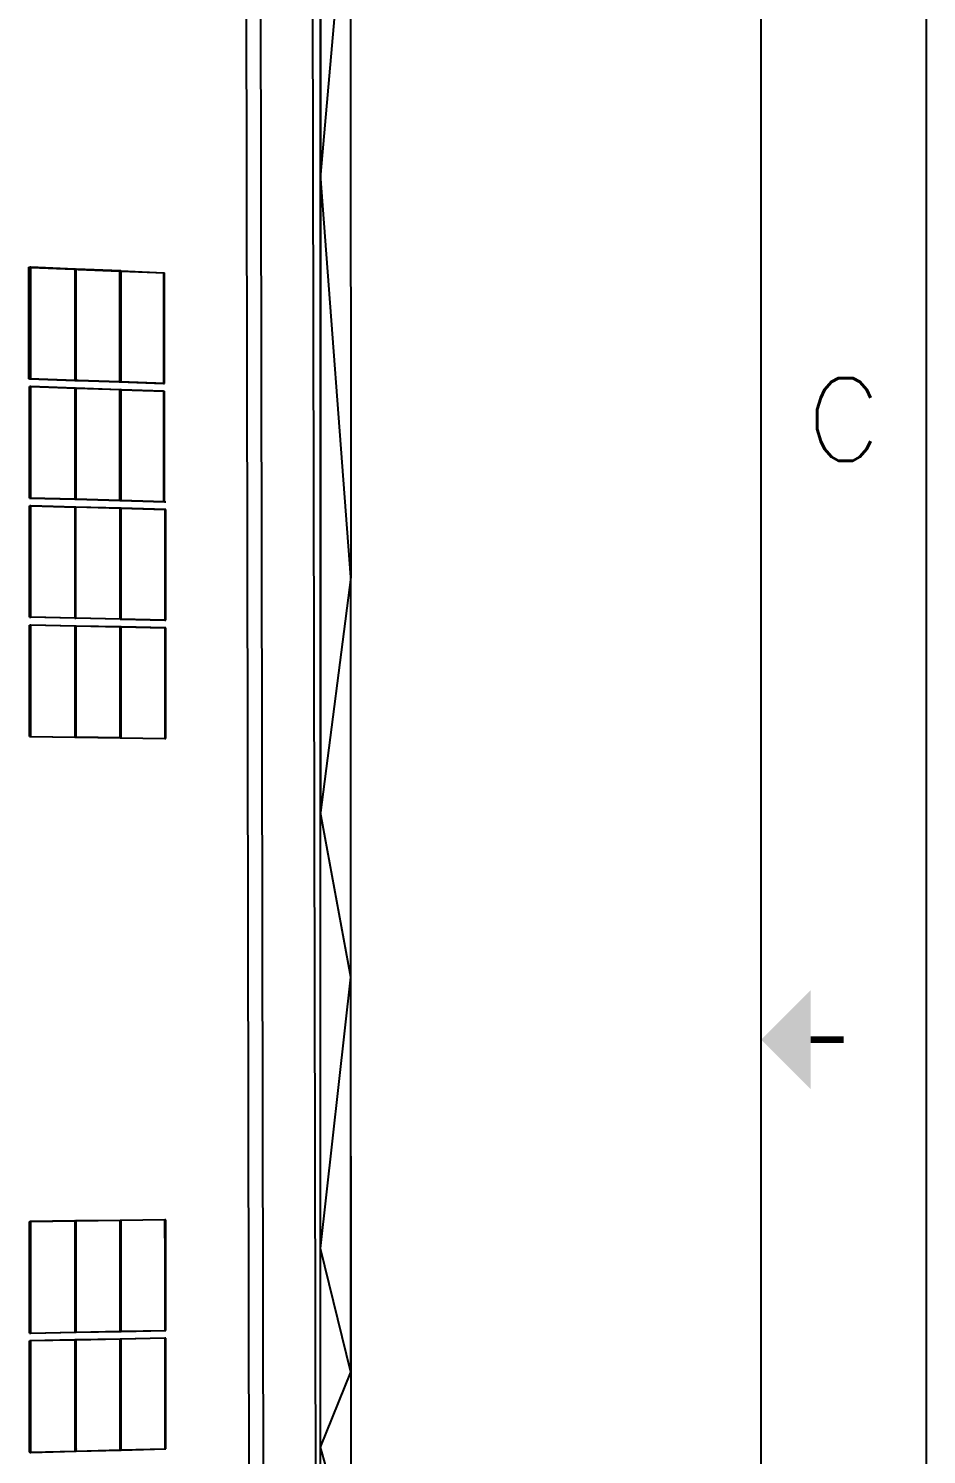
# Model space of a CAD drawing. Header units: inches. Extents: x -3457 to 3579, y -2730 to 2631.
# Drawn here: x 2670 to 3579, y -469 to 975 of the extents above; entities that cross this region are included whole.
import ezdxf
from ezdxf.enums import TextEntityAlignment as Align

# ---------------------------------------------------------------- set-up
doc = ezdxf.new("R2010")
doc.units = ezdxf.units.IN
doc.header["$MEASUREMENT"] = 0
doc.layers.add('Title Block', color=7, linetype='Continuous')
doc.styles.add('Roman', font='romans')

# ---------------------------------------------------------------- blocks, each defined once
blk = doc.blocks.new('ANSI_border_C')
at = {"layer": 'Title Block'}
for p, q in [((21, 0), (21, 16)), ((20.5, 0.75), (20.5, 15.25))]:
    blk.add_line(p, q, dxfattribs=at)
at = {"layer": 'Title Block', "const_width": 0.02}
blk.add_lwpolyline([(20.75, 8), (20.65, 8)], dxfattribs=at)
at = {"layer": 'Title Block'}
blk.add_solid([(20.65, 7.85), (20.65, 8.15), (20.5, 8)], dxfattribs=at)
at = {"layer": 'Title Block', "style": 'Roman'}
blk.add_text('C', height=0.25, dxfattribs=at).set_placement((20.75, 9.875), align=Align.MIDDLE_CENTER)

msp = doc.modelspace()

# ---------------------------------------------------------------- linework, layer by layer
for p, q in [((2895.3, -1595.5), (2889.5, 1421.6)), ((2909.9, -1603.6), (2904, 1421.6)), ((2962.8, -1632.7), (2956.9, 1421.6)), ((2965.4, 1421.6), (2965.5, 827.2)), ((2965.5, 180.8), (2965.4, 1421.6)), ((2995.9, 1178.4), (2965.5, 827.2)), ((2995.9, 1178.4), (2996, 419.3)), ((2996, 419.3), (2965.5, 827.2)), ((2965.5, 827.2), (2965.5, 180.8)), ((2669.6, 733.1), (2669.6, 620.2)), ((2669.6, 733.1), (2671.8, 733)), ((2670.6, 733.1), (2671.5, 733.2)), ((2670.6, 620.2), (2670.6, 733.1)), ((2670.9, 733.1), (2671.8, 733.2)), ((2671.8, 733.1), (2670.9, 733.1)), ((2671.5, 620.3), (2671.5, 733.2)), ((2671.5, 733.2), (2671.8, 733.2)), ((2671.8, 733.2), (2717.4, 731.3)), ((2671.8, 733.1), (2671.8, 733.2)), ((2716.5, 731.2), (2671.8, 733.1)), ((2671.8, 733.1), (2716.8, 731.2)), ((2671.8, 733), (2671.8, 733.1)), ((2671.8, 733), (2715.5, 731.2)), ((2671.8, 620.3), (2671.8, 733)), ((2715.5, 731.2), (2715.7, 731.2)), ((2715.7, 731.2), (2716, 731.2)), ((2716, 731.2), (2717.4, 731.1)), ((2716.5, 731.2), (2716.8, 731.2)), ((2716.5, 731.2), (2716.5, 618.6)), ((2716.8, 731.2), (2717.4, 731.3)), ((2716.8, 731.2), (2717, 731.2)), ((2716.8, 731.2), (2717, 731.2)), ((2716.8, 618.6), (2716.8, 731.2)), ((2717, 731.2), (2717.4, 731.3)), ((2717, 731.2), (2717.4, 731.2)), ((2717.1, 731.2), (2717.4, 731.2)), ((2717.4, 731.1), (2717.1, 731.2)), ((2717.1, 731.2), (2717.1, 618.6)), ((2717.4, 731.3), (2717.6, 731.3)), ((2717.4, 731.2), (2717.9, 731.3)), ((2717.4, 731.3), (2717.6, 731.3)), ((2717.4, 731.2), (2717.4, 731.3)), ((2717.4, 731.3), (2717.4, 731.3)), ((2717.4, 731.2), (2717.4, 731.2)), ((2717.4, 731.2), (2717.4, 731.2)), ((2717.4, 731.2), (2717.4, 731.2)), ((2717.4, 731.2), (2717.9, 731.2)), ((2717.4, 731.1), (2717.4, 731.2)), ((2717.4, 618.7), (2717.4, 731.1)), ((2717.4, 731.1), (2717.9, 731.1)), ((2717.9, 731.1), (2717.4, 731.1)), ((2717.4, 731.1), (2717.4, 731.1)), ((2717.6, 731.3), (2717.9, 731.3)), ((2717.6, 618.7), (2717.6, 731.3)), ((2717.9, 731.2), (2717.9, 731.3)), ((2763.2, 729.4), (2717.9, 731.3)), ((2717.9, 731.2), (2762.9, 729.3)), ((2717.9, 731.1), (2717.9, 731.2)), ((2717.9, 618.7), (2717.9, 731.1)), ((2719.9, 731), (2717.9, 731.1)), ((2717.9, 731.1), (2717.9, 731.1)), ((2717.9, 731.1), (2719.9, 731)), ((2761.7, 729.3), (2719.9, 731)), ((2719.9, 731), (2761.6, 729.3)), ((2761.3, 729.2), (2761.7, 729.3)), ((2762.2, 729.2), (2761.3, 729.2)), ((2761.6, 729.3), (2761.7, 729.3)), ((2761.7, 729.3), (2761.9, 729.3)), ((2761.7, 729.3), (2761.9, 729.3)), ((2762.2, 729.3), (2761.7, 729.3)), ((2761.9, 729.3), (2762.2, 729.4)), ((2761.9, 729.3), (2762.2, 729.3)), ((2762.2, 729.4), (2762.9, 729.3)), ((2762.2, 729.3), (2762.2, 729.4)), ((2762.4, 729.3), (2762.2, 729.3)), ((2762.2, 729.3), (2762.6, 729.3)), ((2762.2, 729.2), (2762.2, 729.3)), ((2762.2, 729.3), (2762.2, 729.3)), ((2762.2, 617.1), (2762.2, 729.2)), ((2763.2, 729.2), (2762.2, 729.2)), ((2762.4, 729.2), (2762.7, 729.3)), ((2762.4, 729.2), (2762.4, 729.3)), ((2762.4, 729.3), (2762.6, 729.3)), ((2762.4, 617), (2762.4, 729.3)), ((2762.4, 729.2), (2762.4, 617)), ((2762.6, 729.3), (2762.9, 729.3)), ((2762.6, 729.3), (2762.7, 729.3)), ((2762.7, 729.3), (2763, 729.3)), ((2762.7, 729.3), (2763.2, 729.3)), ((2762.7, 729.2), (2762.7, 617)), ((2762.9, 729.3), (2763.2, 729.4)), ((2762.9, 729.3), (2763, 729.3)), ((2762.9, 729.3), (2763, 729.3)), ((2762.9, 729.3), (2762.9, 729.3)), ((2763, 729.3), (2763.2, 729.4)), ((2763, 729.3), (2763, 729.3)), ((2763, 729.3), (2763.2, 729.3)), ((2763, 729.3), (2763.2, 729.3)), ((2763.2, 729.4), (2763.3, 729.4)), ((2763.2, 729.3), (2763.2, 729.4)), ((2763.2, 729.4), (2763.2, 729.4)), ((2763.2, 729.4), (2763.3, 729.4)), ((2763.2, 729.3), (2763.3, 729.3)), ((2763.2, 729.2), (2763.2, 729.3)), ((2763.2, 729.3), (2763.3, 729.3)), ((2763.2, 729.3), (2763.3, 729.3)), ((2763.2, 729.3), (2763.2, 729.3)), ((2763.2, 729.3), (2763.2, 729.3)), ((2763.2, 617.1), (2763.2, 729.2)), ((2763.3, 729.2), (2763.2, 729.2)), ((2763.3, 729.4), (2763.5, 729.4)), ((2763.3, 729.3), (2763.5, 729.4)), ((2763.3, 729.3), (2763.3, 729.4)), ((2763.3, 729.3), (2763.3, 729.3)), ((2763.3, 729.3), (2807.4, 727.5)), ((2763.3, 729.2), (2763.3, 729.3)), ((2763.3, 729.3), (2807.4, 727.5)), ((2763.3, 729.3), (2763.3, 729.3)), ((2763.3, 729.3), (2763.3, 729.3)), ((2763.3, 617.1), (2763.3, 729.2)), ((2806.5, 727.3), (2763.3, 729.2)), ((2806.5, 727.3), (2807.4, 727.5)), ((2806.5, 727.3), (2806.5, 615.4)), ((2807.4, 615.5), (2807.4, 727.5)), ((2715.5, 618.6), (2669.6, 620.2)), ((2671.5, 620.3), (2670.6, 620.2)), ((2670.6, 620.2), (2670.9, 620.2)), ((2670.6, 612.3), (2671.5, 612.4)), ((2670.6, 499.4), (2670.6, 612.3)), ((2670.9, 620.2), (2671.8, 620.3)), ((2670.9, 620.2), (2716.5, 618.6)), ((2716.8, 618.6), (2670.9, 620.2)), ((2670.9, 612.3), (2671.8, 612.4)), ((2671.8, 612.3), (2670.9, 612.3)), ((2670.9, 612.3), (2670.9, 499.4)), ((2671.5, 499.5), (2671.5, 612.4)), ((2671.5, 612.4), (2671.8, 612.4)), ((2671.7, 620.3), (2671.8, 620.3)), ((2671.8, 620.3), (2717.4, 618.7)), ((2671.8, 612.4), (2717.4, 610.8)), ((2671.8, 612.3), (2671.8, 612.4)), ((2671.8, 499.5), (2671.8, 612.3)), ((2716.5, 610.7), (2671.8, 612.3)), ((2715.7, 618.6), (2715.5, 618.6)), ((2716, 618.6), (2715.7, 618.6)), ((2719.9, 618.5), (2716, 618.6)), ((2716.5, 618.6), (2716.8, 618.6)), ((2716.5, 610.7), (2717.4, 610.8)), ((2716.5, 610.7), (2716.5, 498.1)), ((2716.8, 618.6), (2717.4, 618.7)), ((2716.8, 618.6), (2717.1, 618.6)), ((2717, 618.6), (2716.8, 618.6)), ((2716.8, 610.7), (2717.6, 610.8)), ((2716.8, 498.1), (2716.8, 610.7)), ((2717.6, 618.7), (2717, 618.6)), ((2717.4, 618.6), (2717, 618.6)), ((2717.1, 618.6), (2717.4, 618.6)), ((2717.1, 618.6), (2719.9, 618.5)), ((2717.1, 610.7), (2717.4, 610.7)), ((2717.4, 610.6), (2717.1, 610.7)), ((2717.1, 610.7), (2717.1, 498.1)), ((2717.4, 618.6), (2717.9, 618.7)), ((2762.2, 617.1), (2717.4, 618.6)), ((2717.4, 610.7), (2717.4, 610.8)), ((2717.4, 610.7), (2717.9, 610.8)), ((2717.4, 610.8), (2717.6, 610.8)), ((2717.4, 610.6), (2717.4, 610.7)), ((2717.4, 498.2), (2717.4, 610.6)), ((2717.9, 610.6), (2717.4, 610.6)), ((2717.6, 498.2), (2717.6, 610.8)), ((2717.6, 610.8), (2717.7, 610.8)), ((2717.7, 610.8), (2717.9, 610.8)), ((2717.9, 618.7), (2762.2, 617.1)), ((2717.9, 618.7), (2717.9, 618.7)), ((2717.9, 610.6), (2717.9, 610.8)), ((2717.9, 610.8), (2763.2, 609.2)), ((2717.9, 498.2), (2717.9, 610.6)), ((2761.7, 609.1), (2717.9, 610.6)), ((2761.6, 617), (2719.9, 618.5)), ((2719.9, 618.5), (2761.7, 617)), ((2761.3, 617), (2806.5, 615.4)), ((2761.3, 617), (2761.7, 617)), ((2761.3, 609.1), (2761.7, 609.1)), ((2762.2, 609), (2761.3, 609.1)), ((2761.7, 617), (2761.6, 617)), ((2761.9, 617), (2761.7, 617)), ((2761.7, 617), (2761.9, 617)), ((2761.7, 617), (2762.4, 617)), ((2761.7, 609.1), (2762.2, 609.2)), ((2762.2, 609.1), (2761.7, 609.1)), ((2761.9, 617), (2762.2, 617.1)), ((2762.6, 617), (2761.9, 617)), ((2762.2, 617.1), (2762.9, 617)), ((2762.2, 617.1), (2763.2, 617.1)), ((2762.9, 617), (2762.2, 617.1)), ((2762.2, 617.1), (2762.2, 617.1)), ((2762.2, 617.1), (2762.2, 617.1)), ((2762.2, 609.2), (2762.9, 609.1)), ((2762.2, 609.1), (2762.2, 609.2)), ((2762.4, 609.1), (2762.2, 609.1)), ((2762.2, 609), (2762.2, 609.1)), ((2762.2, 496.9), (2762.2, 609)), ((2763.2, 609), (2762.2, 609)), ((2762.4, 617), (2762.7, 617)), ((2762.4, 617), (2762.4, 617)), ((2762.4, 617), (2762.7, 617)), ((2762.6, 617), (2762.4, 617)), ((2762.4, 609.1), (2762.9, 609.1)), ((2762.4, 609.1), (2763, 609.1)), ((2762.4, 609.1), (2762.4, 609.1)), ((2762.4, 496.8), (2762.4, 609.1)), ((2762.4, 609.1), (2762.4, 496.8)), ((2762.9, 617), (2762.6, 617)), ((2762.7, 617), (2762.6, 617)), ((2762.7, 617), (2762.9, 617)), ((2762.7, 617), (2763, 617)), ((2762.9, 617), (2762.7, 617)), ((2762.7, 609.1), (2762.7, 496.8)), ((2763.2, 617.1), (2762.9, 617)), ((2762.9, 617), (2762.9, 617)), ((2763, 617), (2762.9, 617)), ((2807.4, 615.5), (2762.9, 617)), ((2762.9, 617), (2763.2, 617)), ((2762.9, 617), (2763, 617)), ((2762.9, 609.1), (2763.2, 609.2)), ((2762.9, 609.1), (2763, 609.1)), ((2763, 617), (2763.3, 617.1)), ((2763.3, 617), (2763, 617)), ((2763, 617), (2763, 617)), ((2763, 617), (2763.2, 617)), ((2763, 609.1), (2763.2, 609.2)), ((2763, 609.1), (2763.2, 609.1)), ((2763.2, 617.1), (2763.3, 617.1)), ((2763.2, 617), (2763.3, 617)), ((2763.2, 617), (2807.4, 615.5)), ((2763.2, 609.2), (2763.2, 609.2)), ((2763.2, 609.2), (2763.3, 609.2)), ((2763.2, 609.1), (2763.2, 609.2)), ((2763.3, 609.2), (2763.2, 609.2)), ((2763.2, 609.1), (2763.3, 609.1)), ((2763.2, 609), (2763.2, 609.1)), ((2763.2, 496.9), (2763.2, 609)), ((2763.3, 609), (2763.2, 609)), ((2763.3, 609.1), (2763.3, 609.2)), ((2763.3, 609.2), (2763.5, 609.2)), ((2763.3, 609), (2763.3, 609.1)), ((2763.3, 609.1), (2807.3, 607.6)), ((2763.3, 496.9), (2763.3, 609)), ((2806.5, 607.5), (2763.3, 609)), ((2763.5, 617.1), (2763.5, 617.1)), ((2806.5, 615.4), (2807.4, 615.5)), ((2806.5, 607.5), (2807.3, 607.6)), ((2806.5, 607.5), (2806.5, 495.5)), ((2807.3, 495.6), (2807.3, 607.6)), ((2671.5, 499.5), (2670.6, 499.4)), ((2670.6, 499.4), (2670.9, 499.4)), ((2670.6, 491.5), (2671.5, 491.6)), ((2670.6, 378.6), (2670.6, 491.5)), ((2670.9, 499.4), (2671.8, 499.5)), ((2670.9, 499.4), (2716.5, 498.1)), ((2716.8, 498.1), (2670.9, 499.4)), ((2670.9, 491.5), (2670.9, 378.6)), ((2671.8, 491.4), (2670.9, 491.5)), ((2670.9, 491.5), (2671.8, 491.5)), ((2671.5, 378.7), (2671.5, 491.6)), ((2671.8, 491.5), (2671.5, 491.6)), ((2671.7, 499.5), (2671.8, 499.5)), ((2671.8, 499.5), (2717.4, 498.2)), ((2671.8, 491.5), (2717.4, 490.3)), ((2671.8, 491.4), (2671.8, 491.5)), ((2717.1, 490.2), (2671.8, 491.5)), ((2716.5, 490.2), (2671.8, 491.4)), ((2671.8, 378.7), (2671.8, 491.4)), ((2716.5, 498.1), (2716.8, 498.1)), ((2716.8, 498.1), (2717.4, 498.2)), ((2716.8, 498.1), (2717.1, 498.1)), ((2717, 498.1), (2716.8, 498.1)), ((2717, 498.1), (2716.8, 498.1)), ((2717.6, 498.2), (2717, 498.1)), ((2717.4, 498.1), (2717, 498.1)), ((2717.1, 498.1), (2717.4, 498.1)), ((2717.1, 498.1), (2762.4, 496.8)), ((2717.4, 498.1), (2717.9, 498.2)), ((2762.2, 496.9), (2717.4, 498.1)), ((2717.9, 498.2), (2762.2, 496.9)), ((2717.9, 498.2), (2717.9, 498.2)), ((2762.2, 496.9), (2762.9, 496.8)), ((2762.2, 496.9), (2763.2, 496.9)), ((2762.9, 496.8), (2762.2, 496.9)), ((2762.2, 496.9), (2762.2, 496.9)), ((2762.2, 496.9), (2762.2, 496.9)), ((2762.4, 496.8), (2763, 496.8)), ((2762.4, 496.8), (2762.7, 496.8)), ((2762.4, 496.8), (2762.4, 496.8)), ((2762.9, 496.8), (2762.4, 496.8)), ((2762.7, 496.8), (2763.2, 496.8)), ((2762.7, 496.8), (2807.8, 495.5)), ((2763.2, 496.9), (2762.9, 496.8)), ((2762.9, 496.8), (2762.9, 496.8)), ((2763, 496.8), (2762.9, 496.8)), ((2762.9, 496.8), (2763, 496.8)), ((2763, 496.8), (2763.3, 496.9)), ((2763.3, 496.8), (2763, 496.8)), ((2763, 496.8), (2763, 496.8)), ((2763, 496.8), (2763.2, 496.8)), ((2763.2, 496.9), (2763.3, 496.9)), ((2763.2, 496.8), (2763.3, 496.8)), ((2763.2, 496.8), (2807.3, 495.6)), ((2763.3, 496.8), (2763.5, 496.9)), ((2807.3, 495.6), (2763.3, 496.8)), ((2763.5, 496.9), (2807.3, 495.6)), ((2763.5, 496.9), (2763.5, 496.9)), ((2807.3, 495.6), (2808.7, 495.6)), ((2807.3, 495.6), (2807.3, 495.6)), ((2807.8, 495.5), (2808.7, 495.6)), ((2716.5, 490.2), (2717.4, 490.3)), ((2716.5, 490.2), (2716.5, 377.7)), ((2716.8, 490.2), (2717.6, 490.3)), ((2716.8, 377.6), (2716.8, 490.2)), ((2717.4, 490.2), (2717.1, 490.2)), ((2717.1, 490.2), (2717.1, 377.7)), ((2717.4, 490.3), (2717.6, 490.3)), ((2717.4, 490.2), (2717.4, 490.3)), ((2717.4, 377.7), (2717.4, 490.2)), ((2717.6, 490.1), (2717.4, 490.2)), ((2763.2, 489), (2717.6, 490.3)), ((2717.6, 490.1), (2717.6, 490.3)), ((2717.6, 377.7), (2717.6, 490.1)), ((2762.4, 488.9), (2717.6, 490.1)), ((2762.4, 488.9), (2763.3, 489)), ((2762.4, 488.9), (2763.2, 489)), ((2762.4, 488.9), (2762.4, 488.9)), ((2762.4, 488.9), (2762.4, 376.7)), ((2762.4, 376.7), (2762.4, 488.9)), ((2762.7, 488.9), (2763.5, 489)), ((2763.2, 488.9), (2762.7, 488.9)), ((2762.7, 488.9), (2762.7, 376.7)), ((2763.2, 488.9), (2763.2, 489)), ((2763.3, 489), (2763.2, 489)), ((2763.2, 376.7), (2763.2, 488.9)), ((2807.8, 487.6), (2763.2, 488.9)), ((2763.3, 376.7), (2763.3, 489)), ((2763.5, 489), (2763.3, 489)), ((2763.5, 376.7), (2763.5, 489)), ((2808.7, 487.7), (2763.5, 489)), ((2807.8, 487.6), (2808.7, 487.7)), ((2807.8, 487.6), (2807.8, 375.7)), ((2808.7, 375.7), (2808.7, 487.7)), ((2996, 419.3), (2965.5, 180.8)), ((2996.1, 14.3), (2996, 419.3)), ((2996.1, -167), (2996, 419.3)), ((2671.5, 378.7), (2670.6, 378.6)), ((2670.6, 378.6), (2670.9, 378.6)), ((2670.9, 378.6), (2671.8, 378.7)), ((2716.5, 377.6), (2670.9, 378.6)), ((2671.7, 378.7), (2671.8, 378.7)), ((2716.5, 377.7), (2671.8, 378.7)), ((2717.1, 377.6), (2671.8, 378.7)), ((2716.5, 377.7), (2716.5, 377.6)), ((2717.1, 377.7), (2716.5, 377.7)), ((2716.8, 377.6), (2716.5, 377.6)), ((2716.5, 377.6), (2717.1, 377.6)), ((2717.1, 377.6), (2716.8, 377.6)), ((2717.1, 377.6), (2716.8, 377.6)), ((2717.6, 377.7), (2717.1, 377.6)), ((2717.1, 377.6), (2717.4, 377.7)), ((2717.1, 377.7), (2717.1, 377.6)), ((2717.4, 377.7), (2717.1, 377.7)), ((2762.4, 376.6), (2717.1, 377.6)), ((2717.1, 377.6), (2717.1, 377.6)), ((2717.1, 377.6), (2717.1, 377.6)), ((2717.4, 377.7), (2717.6, 377.7)), ((2717.9, 377.7), (2717.6, 377.7)), ((2762.4, 376.7), (2717.9, 377.7)), ((2762.4, 376.6), (2762.4, 376.7)), ((2762.4, 376.7), (2762.4, 376.6)), ((2762.4, 376.7), (2762.4, 376.7)), ((2762.7, 376.7), (2762.4, 376.7)), ((2762.4, 376.6), (2762.4, 376.6)), ((2762.4, 376.6), (2762.7, 376.6)), ((2762.4, 376.6), (2762.4, 376.6)), ((2762.4, 376.6), (2762.4, 376.6)), ((2762.7, 376.6), (2762.4, 376.6)), ((2762.7, 376.6), (2762.4, 376.6)), ((2762.7, 376.6), (2763.5, 376.7)), ((2762.7, 376.6), (2763.3, 376.7)), ((2763.2, 376.7), (2762.7, 376.6)), ((2762.7, 376.7), (2762.7, 376.6)), ((2763.2, 376.7), (2762.7, 376.7)), ((2807.8, 375.6), (2762.7, 376.6)), ((2762.7, 376.6), (2762.7, 376.6)), ((2762.7, 376.6), (2762.7, 376.6)), ((2763.2, 376.7), (2763.3, 376.7)), ((2763.5, 376.7), (2807.8, 375.7)), ((2763.5, 376.7), (2763.5, 376.7)), ((2807.8, 375.6), (2808.7, 375.7)), ((2807.8, 375.7), (2807.8, 375.6)), ((2807.8, 375.7), (2808.7, 375.7)), ((2670.6, 370.7), (2671.5, 370.7)), ((2670.6, 257.8), (2670.6, 370.7)), ((2670.9, 370.6), (2671.8, 370.7)), ((2670.9, 370.6), (2670.9, 257.8)), ((2671.8, 370.6), (2670.9, 370.6)), ((2671.5, 257.8), (2671.5, 370.7)), ((2671.8, 370.7), (2671.5, 370.7)), ((2717.4, 369.7), (2671.8, 370.7)), ((2671.8, 370.6), (2671.8, 370.7)), ((2671.8, 257.8), (2671.8, 370.6)), ((2716.5, 369.7), (2671.8, 370.6)), ((2716.5, 369.7), (2717.4, 369.7)), ((2716.5, 369.7), (2716.5, 257.2)), ((2716.8, 369.7), (2716.5, 369.7)), ((2717.1, 369.7), (2716.8, 369.7)), ((2716.8, 369.7), (2717.4, 369.7)), ((2716.8, 257.1), (2716.8, 369.7)), ((2717.1, 369.7), (2717.4, 369.7)), ((2717.4, 369.7), (2717.1, 369.7)), ((2717.1, 369.7), (2717.1, 257.1)), ((2717.4, 257.1), (2717.4, 369.7)), ((2717.4, 369.7), (2717.9, 369.7)), ((2717.4, 369.7), (2717.6, 369.7)), ((2717.4, 369.7), (2717.4, 369.7)), ((2717.9, 369.6), (2717.4, 369.7)), ((2717.4, 369.7), (2717.4, 369.7)), ((2717.4, 369.7), (2717.4, 369.7)), ((2717.9, 369.7), (2717.6, 369.7)), ((2717.6, 257.1), (2717.6, 369.7)), ((2763.2, 368.8), (2717.9, 369.7)), ((2717.9, 369.6), (2717.9, 369.7)), ((2717.9, 257.1), (2717.9, 369.6)), ((2762.4, 368.7), (2717.9, 369.6)), ((2762.4, 368.7), (2763.2, 368.8)), ((2762.4, 368.7), (2763.2, 368.8)), ((2762.4, 368.7), (2762.4, 368.7)), ((2762.7, 368.7), (2762.4, 368.7)), ((2762.4, 368.7), (2762.4, 256.5)), ((2762.4, 256.5), (2762.4, 368.7)), ((2762.7, 368.7), (2763.2, 368.7)), ((2763.2, 368.7), (2762.7, 368.7)), ((2762.7, 368.7), (2762.7, 256.5)), ((2763.3, 368.8), (2763.2, 368.8)), ((2763.2, 368.8), (2763.3, 368.8)), ((2763.2, 368.8), (2763.2, 368.8)), ((2763.2, 368.7), (2763.2, 368.8)), ((2763.2, 368.7), (2763.3, 368.7)), ((2763.3, 368.7), (2763.2, 368.7)), ((2763.2, 256.5), (2763.2, 368.7)), ((2763.2, 368.7), (2763.2, 368.7)), ((2763.5, 368.8), (2763.3, 368.8)), ((2763.3, 368.7), (2763.3, 368.8)), ((2763.3, 368.7), (2763.5, 368.8)), ((2763.3, 256.5), (2763.3, 368.7)), ((2763.3, 368.7), (2763.3, 368.7)), ((2763.5, 368.7), (2763.3, 368.7)), ((2808.7, 367.8), (2763.5, 368.8)), ((2763.5, 368.7), (2763.5, 368.8)), ((2763.5, 256.5), (2763.5, 368.7)), ((2807.8, 367.7), (2763.5, 368.7)), ((2807.8, 367.7), (2808.7, 367.8)), ((2807.8, 367.7), (2807.8, 255.8)), ((2808.7, 255.8), (2808.7, 367.8)), ((2671.5, 257.8), (2670.6, 257.8)), ((2670.6, 257.8), (2670.9, 257.8)), ((2670.9, 257.8), (2671.8, 257.8)), ((2670.9, 257.8), (2716.5, 257.1)), ((2671.7, 257.8), (2671.8, 257.8)), ((2671.8, 257.8), (2716.5, 257.2)), ((2716.5, 257.2), (2716.5, 257.1)), ((2716.5, 257.2), (2716.8, 257.1)), ((2716.5, 257.1), (2716.8, 257.1)), ((2716.8, 257.1), (2717.1, 257.1)), ((2716.8, 257.1), (2716.8, 257.1)), ((2716.8, 257.1), (2717.1, 257.1)), ((2716.8, 257.1), (2716.8, 257.1)), ((2716.8, 257.1), (2717.1, 257.1)), ((2717.6, 257.1), (2716.8, 257.1)), ((2717.1, 257.1), (2717.9, 257.1)), ((2717.1, 257.1), (2762.4, 256.4)), ((2717.1, 257.1), (2717.1, 257.1)), ((2717.1, 257.1), (2717.4, 257.1)), ((2717.1, 257.1), (2717.1, 257.1)), ((2717.1, 257.1), (2717.4, 257.1)), ((2762.4, 256.5), (2717.9, 257.1)), ((2717.9, 257.1), (2717.9, 257.1)), ((2762.4, 256.4), (2762.4, 256.5)), ((2762.4, 256.5), (2762.4, 256.4)), ((2762.4, 256.5), (2762.4, 256.5)), ((2762.7, 256.5), (2762.4, 256.5)), ((2762.4, 256.4), (2762.4, 256.4)), ((2762.4, 256.4), (2762.7, 256.4)), ((2762.4, 256.4), (2762.7, 256.4)), ((2762.4, 256.4), (2762.4, 256.4)), ((2762.4, 256.4), (2762.4, 256.4)), ((2762.7, 256.4), (2762.4, 256.4)), ((2762.7, 256.4), (2763.5, 256.5)), ((2762.7, 256.4), (2763.3, 256.5)), ((2763.2, 256.5), (2762.7, 256.4)), ((2762.7, 256.5), (2762.7, 256.4)), ((2763.2, 256.5), (2762.7, 256.5)), ((2762.7, 256.4), (2807.8, 255.7)), ((2762.7, 256.4), (2762.7, 256.4)), ((2762.7, 256.4), (2762.7, 256.4)), ((2763.3, 256.5), (2763.2, 256.5)), ((2763.5, 256.5), (2763.3, 256.5)), ((2763.5, 256.5), (2807.8, 255.8)), ((2807.8, 255.7), (2808.7, 255.8)), ((2807.8, 255.8), (2807.8, 255.7)), ((2807.8, 255.8), (2808.7, 255.8)), ((2996.1, 14.3), (2965.5, 180.8)), ((2965.5, -260.8), (2965.5, 180.8)), ((2965.5, -260.8), (2996.1, 14.3)), ((2996.1, -385.8), (2996.1, 14.3)), ((2996.1, -167), (2996.1, -385.8)), ((2670.6, -233.5), (2670.9, -233.4)), ((2670.6, -346.3), (2670.6, -233.5)), ((2670.6, -233.5), (2670.9, -233.5)), ((2716.5, -232.8), (2670.9, -233.4)), ((2670.9, -233.4), (2671.8, -233.5)), ((2670.9, -233.4), (2670.9, -233.5)), ((2670.9, -233.5), (2670.9, -346.3)), ((2670.9, -233.5), (2671.5, -233.5)), ((2671.8, -233.5), (2671.5, -233.5)), ((2671.5, -346.3), (2671.5, -233.5)), ((2716.5, -232.9), (2671.8, -233.5)), ((2671.8, -346.3), (2671.8, -233.5)), ((2716.5, -232.8), (2716.5, -232.9)), ((2716.5, -232.8), (2717.1, -232.9)), ((2716.5, -232.9), (2716.5, -345.4)), ((2717.1, -232.9), (2716.5, -232.9)), ((2716.8, -345.4), (2716.8, -232.8)), ((2716.8, -232.8), (2717.6, -232.9)), ((2762.4, -232.2), (2717.1, -232.8)), ((2717.1, -232.8), (2718, -232.9)), ((2717.1, -232.8), (2717.1, -232.9)), ((2717.1, -232.9), (2717.4, -232.9)), ((2717.1, -232.9), (2717.1, -345.4)), ((2717.4, -232.9), (2717.1, -232.9)), ((2717.1, -232.9), (2717.1, -232.9)), ((2717.4, -345.4), (2717.4, -232.9)), ((2717.6, -345.5), (2717.6, -232.9)), ((2718, -232.9), (2717.6, -232.9)), ((2762.4, -232.3), (2718, -232.9)), ((2718, -345.4), (2718, -232.9)), ((2762.4, -232.2), (2762.4, -232.2)), ((2762.4, -232.2), (2762.4, -232.2)), ((2762.4, -232.2), (2762.4, -232.2)), ((2762.4, -232.3), (2762.4, -232.2)), ((2762.4, -232.2), (2762.7, -232.2)), ((2762.4, -232.2), (2762.4, -232.3)), ((2762.4, -232.2), (2763.3, -232.3)), ((2762.4, -344.5), (2762.4, -232.3)), ((2762.4, -232.3), (2762.4, -344.5)), ((2762.4, -232.3), (2762.4, -232.3)), ((2762.7, -232.3), (2762.4, -232.3)), ((2807.8, -231.6), (2762.7, -232.2)), ((2762.7, -232.2), (2763.6, -232.3)), ((2762.7, -232.2), (2762.7, -232.2)), ((2762.7, -232.2), (2762.7, -232.3)), ((2762.7, -232.2), (2763.2, -232.3)), ((2762.7, -232.3), (2762.7, -344.5)), ((2763.2, -232.3), (2762.7, -232.3)), ((2763.3, -232.3), (2763.2, -232.3)), ((2763.2, -344.5), (2763.2, -232.3)), ((2763.6, -232.3), (2763.3, -232.3)), ((2763.3, -317.2), (2763.3, -232.3)), ((2763.3, -317.2), (2763.6, -232.3)), ((2807.8, -231.7), (2763.6, -232.3)), ((2763.6, -344.5), (2763.6, -232.3)), ((2807.8, -231.6), (2808.7, -231.7)), ((2807.8, -231.6), (2807.8, -231.7)), ((2807.8, -231.7), (2807.8, -343.6)), ((2808.7, -231.7), (2807.8, -231.7)), ((2808.7, -343.7), (2807.8, -231.7)), ((2808.7, -343.7), (2808.7, -231.7)), ((2996.1, -385.8), (2965.5, -260.8)), ((2965.5, -461.9), (2965.5, -260.8)), ((2763.2, -344.5), (2763.3, -317.2)), ((2763.3, -344.5), (2763.3, -317.2)), ((2670.6, -346.3), (2670.9, -346.3)), ((2671.5, -346.4), (2670.6, -346.3)), ((2670.9, -346.3), (2671.5, -346.4)), ((2670.9, -346.3), (2671.5, -346.3)), ((2671.5, -346.4), (2671.5, -346.3)), ((2671.5, -346.3), (2671.8, -346.3)), ((2671.5, -346.4), (2671.8, -346.4)), ((2671.5, -346.4), (2671.5, -346.4)), ((2671.7, -346.4), (2671.8, -346.4)), ((2671.8, -346.3), (2716.5, -345.4)), ((2671.8, -346.4), (2717.4, -345.5)), ((2671.8, -346.4), (2671.8, -346.3)), ((2716.5, -345.4), (2717.4, -345.5)), ((2716.8, -345.4), (2717.1, -345.4)), ((2717.6, -345.5), (2716.8, -345.4)), ((2717.1, -345.4), (2717.4, -345.4)), ((2717.1, -345.4), (2717.4, -345.4)), ((2717.4, -345.4), (2717.1, -345.4)), ((2717.4, -345.4), (2718, -345.5)), ((2717.9, -345.5), (2717.4, -345.4)), ((2717.4, -345.4), (2718, -345.4)), ((2717.4, -345.4), (2717.4, -345.4)), ((2717.4, -345.5), (2717.4, -345.4)), ((2717.4, -345.4), (2717.4, -345.4)), ((2717.4, -345.5), (2717.6, -345.5)), ((2717.9, -345.5), (2718, -345.5)), ((2718, -345.4), (2762.4, -344.5)), ((2718, -345.5), (2763.2, -344.6)), ((2718, -345.5), (2718, -345.4)), ((2763.2, -344.6), (2762.4, -344.5)), ((2762.4, -344.5), (2762.4, -344.5)), ((2762.4, -344.5), (2763.2, -344.6)), ((2762.4, -344.5), (2763.2, -344.6)), ((2762.4, -344.5), (2762.7, -344.5)), ((2762.7, -344.5), (2763.2, -344.5)), ((2762.7, -344.5), (2763.2, -344.5)), ((2763.2, -344.6), (2763.2, -344.5)), ((2763.2, -344.5), (2763.2, -344.5)), ((2763.2, -344.5), (2763.3, -344.5)), ((2763.2, -344.5), (2763.3, -344.5)), ((2763.2, -344.6), (2763.3, -344.6)), ((2763.2, -344.6), (2763.3, -344.6)), ((2763.2, -344.6), (2763.2, -344.6)), ((2763.3, -344.6), (2763.3, -344.5)), ((2763.3, -344.5), (2763.3, -344.5)), ((2763.3, -344.5), (2763.6, -344.6)), ((2763.3, -344.5), (2763.6, -344.5)), ((2763.5, -344.6), (2763.6, -344.6)), ((2763.6, -344.5), (2807.8, -343.6)), ((2763.6, -344.6), (2808.7, -343.7)), ((2763.6, -344.6), (2763.6, -344.5)), ((2807.8, -343.6), (2808.7, -343.7)), ((2670.6, -467.1), (2670.6, -354.3)), ((2670.6, -354.3), (2670.9, -354.3)), ((2716.5, -353.3), (2670.9, -354.3)), ((2670.9, -354.3), (2671.8, -354.3)), ((2670.9, -354.3), (2670.9, -354.3)), ((2670.9, -354.3), (2670.9, -467.1)), ((2670.9, -354.3), (2671.5, -354.3)), ((2671.8, -354.3), (2671.5, -354.3)), ((2671.5, -467.1), (2671.5, -354.3)), ((2716.5, -353.4), (2671.8, -354.3)), ((2671.8, -467.1), (2671.8, -354.3)), ((2716.5, -353.3), (2716.5, -353.4)), ((2716.5, -353.3), (2716.8, -353.4)), ((2716.8, -353.3), (2716.5, -353.3)), ((2716.5, -353.4), (2716.5, -465.9)), ((2716.8, -353.4), (2716.5, -353.4)), ((2717.1, -353.3), (2716.8, -353.3)), ((2716.8, -353.3), (2717.1, -353.4)), ((2716.8, -353.4), (2716.8, -353.3)), ((2716.8, -465.9), (2716.8, -353.4)), ((2716.8, -353.4), (2716.8, -353.4)), ((2716.8, -353.4), (2717.1, -353.4)), ((2717.1, -353.4), (2716.8, -353.4)), ((2762.4, -352.4), (2717.1, -353.3)), ((2717.1, -353.3), (2718, -353.4)), ((2717.1, -353.3), (2717.1, -353.4)), ((2717.1, -353.4), (2717.6, -353.4)), ((2717.1, -353.4), (2717.1, -465.9)), ((2717.1, -353.4), (2717.4, -353.4)), ((2717.1, -353.4), (2717.1, -353.4)), ((2717.1, -353.4), (2717.1, -353.4)), ((2717.4, -353.4), (2717.1, -353.4)), ((2717.4, -465.9), (2717.4, -353.4)), ((2718, -353.4), (2717.6, -353.4)), ((2717.6, -464.8), (2717.6, -353.4)), ((2762.4, -352.5), (2718, -353.4)), ((2718, -463.4), (2718, -353.4)), ((2762.4, -352.4), (2762.4, -352.4)), ((2762.7, -352.4), (2762.4, -352.4)), ((2762.4, -352.4), (2762.4, -352.4)), ((2762.4, -352.4), (2762.4, -352.4)), ((2762.4, -352.5), (2762.4, -352.4)), ((2762.4, -352.4), (2762.7, -352.4)), ((2762.4, -352.4), (2762.7, -352.4)), ((2762.4, -352.4), (2762.4, -352.5)), ((2762.4, -464.7), (2762.4, -352.5)), ((2762.4, -352.5), (2762.4, -464.7)), ((2762.4, -352.5), (2762.4, -352.5)), ((2762.7, -352.5), (2762.4, -352.5)), ((2807.8, -351.5), (2762.7, -352.4)), ((2807.8, -351.6), (2762.7, -352.4)), ((2762.7, -352.4), (2763.6, -352.5)), ((2762.7, -352.4), (2763.3, -352.5)), ((2762.7, -352.4), (2763.2, -352.5)), ((2762.7, -352.4), (2762.7, -352.4)), ((2762.7, -352.4), (2762.7, -352.4)), ((2762.7, -352.4), (2762.7, -352.5)), ((2762.7, -352.5), (2762.7, -464.7)), ((2763.2, -352.5), (2762.7, -352.5)), ((2763.3, -352.5), (2763.2, -352.5)), ((2763.2, -464.7), (2763.2, -352.5)), ((2763.6, -352.5), (2763.3, -352.5)), ((2763.3, -464.7), (2763.3, -352.5)), ((2807.8, -351.6), (2763.6, -352.5)), ((2763.6, -464.7), (2763.6, -352.5)), ((2807.8, -351.5), (2808.7, -351.5)), ((2808.7, -351.5), (2807.8, -351.6)), ((2807.8, -351.5), (2807.8, -351.6)), ((2807.8, -351.6), (2807.8, -463.5)), ((2808.7, -463.5), (2808.7, -351.5)), ((2965.5, -461.9), (2996.1, -385.8)), ((2996.1, -385.8), (2996.1, -569.4)), ((2996.1, -569.4), (2965.5, -461.9)), ((2965.5, -682.9), (2965.5, -461.9)), ((2671.5, -467.2), (2670.6, -467.1)), ((2670.6, -467.1), (2670.9, -467.1)), ((2670.9, -467.1), (2671.5, -467.1)), ((2670.9, -467.1), (2671.5, -467.2)), ((2671.5, -467.1), (2671.8, -467.1)), ((2671.5, -467.2), (2671.5, -467.1)), ((2671.7, -467.2), (2671.5, -467.2)), ((2671.5, -467.2), (2671.8, -467.2)), ((2671.5, -467.2), (2671.5, -467.2)), ((2671.8, -467.2), (2671.7, -467.2)), ((2671.8, -467.1), (2716.5, -465.9)), ((2671.8, -467.2), (2717.4, -466)), ((2671.8, -467.2), (2671.8, -467.1)), ((2716.5, -465.9), (2717.4, -466)), ((2716.8, -465.9), (2717.1, -465.9)), ((2717.6, -466), (2716.8, -465.9)), ((2717.1, -465.9), (2717.4, -465.9)), ((2717.1, -465.9), (2717.4, -465.9)), ((2717.6, -464.8), (2717.4, -466)), ((2717.4, -465.9), (2718, -466)), ((2717.4, -466), (2717.4, -465.9)), ((2717.4, -465.9), (2717.4, -465.9)), ((2717.4, -465.9), (2718, -465.9)), ((2718, -463.4), (2717.6, -464.8)), ((2717.6, -466), (2717.6, -464.8)), ((2717.9, -466), (2718, -466)), ((2718, -465.9), (2718, -463.4)), ((2718, -465.9), (2762.4, -464.7)), ((2718, -466), (2763.2, -464.8)), ((2718, -466), (2718, -465.9)), ((2762.4, -464.7), (2762.4, -464.7)), ((2762.4, -464.7), (2762.7, -464.7)), ((2763.2, -464.8), (2762.4, -464.7)), ((2762.4, -464.7), (2763.2, -464.8)), ((2762.7, -464.7), (2763.2, -464.7)), ((2762.7, -464.7), (2763.2, -464.7)), ((2763.2, -464.8), (2763.2, -464.7)), ((2763.2, -464.7), (2763.2, -464.7)), ((2763.2, -464.7), (2763.3, -464.7)), ((2763.2, -464.7), (2763.3, -464.7)), ((2763.2, -464.8), (2763.3, -464.8)), ((2763.2, -464.8), (2763.3, -464.8)), ((2763.2, -464.8), (2763.2, -464.8)), ((2763.3, -464.8), (2763.3, -464.7)), ((2763.3, -464.7), (2763.3, -464.7)), ((2763.3, -464.7), (2763.6, -464.8)), ((2763.3, -464.7), (2763.6, -464.7)), ((2763.6, -464.8), (2763.3, -464.8)), ((2763.6, -464.8), (2808.7, -463.5)), ((2763.6, -464.7), (2807.8, -463.5)), ((2763.6, -464.8), (2763.6, -464.7)), ((2807.8, -463.5), (2808.7, -463.5))]:
    msp.add_line(p, q)

# ---------------------------------------------------------------- block references
at = {"xscale": 335.062265514707, "yscale": 335.062265514707, "zscale": 335.062265514707}
msp.add_blockref('ANSI_border_C', (-3456.9, -2729.7), dxfattribs=at)

doc.saveas('drawing.dxf')
